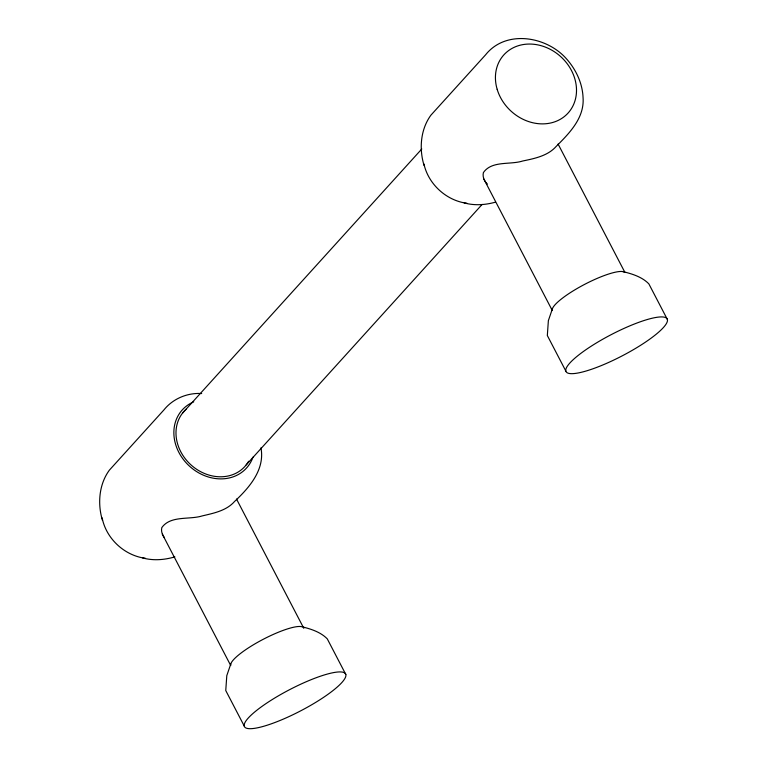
<?xml version="1.0" encoding="UTF-8"?>
<svg xmlns="http://www.w3.org/2000/svg" width="767" height="767" viewBox="0 0 767 767"><rect width="100%" height="100%" fill="white"/><g stroke="black" fill="none" stroke-linecap="round" stroke-linejoin="round"><path stroke-width="1.15" d="M230.781 663.954L226.792 675.65L225.757 690.54L244.29 726.138M552.355 308.938L548.367 320.644L547.331 335.524L565.864 371.123M182.613 413.039L421.792 148.98M246.188 464.907L482.155 204.396M495.357 202.181C485.214 205.019 474.361 205.757 464.131 202.881M174.876 556.88C164.416 559.958 153.16 560.869 142.566 557.897M201.692 393.538C187.503 392.608 172.939 398.648 164.013 409.827L109.355 470.181C98.933 484.389 97.409 503.967 102.51 520.486M622.842 271.585C632.123 273.848 642.037 276.877 648.844 283.857L667.376 319.455A57.007 11.946 -27.5 0 1 594.099 368.371A57.007 11.946 -27.5 0 1 588.375 348.045A57.007 11.946 -27.5 0 1 667.376 319.455M485.971 182.651L487.409 184.061M164.406 537.657C162.288 534.762 160.888 531.205 161.808 527.61C170.552 515.271 189.296 519.978 202.306 515.894C213.705 513.219 226.486 510.697 234.549 501.484C249.237 487.716 265.114 469.644 260.962 447.832M424.084 165.48C418.974 148.961 420.498 129.374 430.92 115.165L485.588 54.821C505.731 29.52 545.826 36.135 565.864 58.148C575.691 68.944 582.431 82.807 583.054 97.524C584.627 117.888 569.363 133.257 556.123 146.478C547.753 155.912 534.513 158.548 522.701 161.003C510.055 165.039 491.791 160.428 483.383 172.604C482.51 176.084 483.737 179.574 485.818 182.393M558.088 144.043L624.817 272.227M483.891 179.123L552.278 310.491A41.044 8.6 -27.5 0 1 583.582 284.921A41.044 8.6 -27.5 0 1 624.549 272.199M345.812 674.461A57.007 11.946 -27.5 0 0 266.811 703.051A57.007 11.946 -27.5 0 0 272.534 723.386A57.007 11.946 -27.5 0 0 345.812 674.461L327.279 638.863C320.472 631.883 310.558 628.854 301.278 626.601A41.044 8.6 -27.5 0 0 259.179 641.461A41.044 8.6 -27.5 0 0 230.704 665.507L162.316 534.139M236.514 499.049L303.799 628.298M248.633 461.255A41.044 34.927 42.2 0 1 192.335 466.077A41.044 34.927 42.2 0 1 186.371 409.051M252.966 457.161A43.326 36.874 42.2 0 1 189.075 465.78A43.326 36.874 42.2 0 1 193.735 401.831M466.998 203.293A45.608 38.81 42.2 0 1 423.93 163.956M145.433 558.299A45.608 38.81 42.2 0 1 102.136 517.869M497.16 89.298A43.326 36.874 42.2 0 0 565.547 115.549A43.326 36.874 42.2 0 0 545.193 47.036A43.326 36.874 42.2 0 0 497.16 89.298"/></g></svg>
